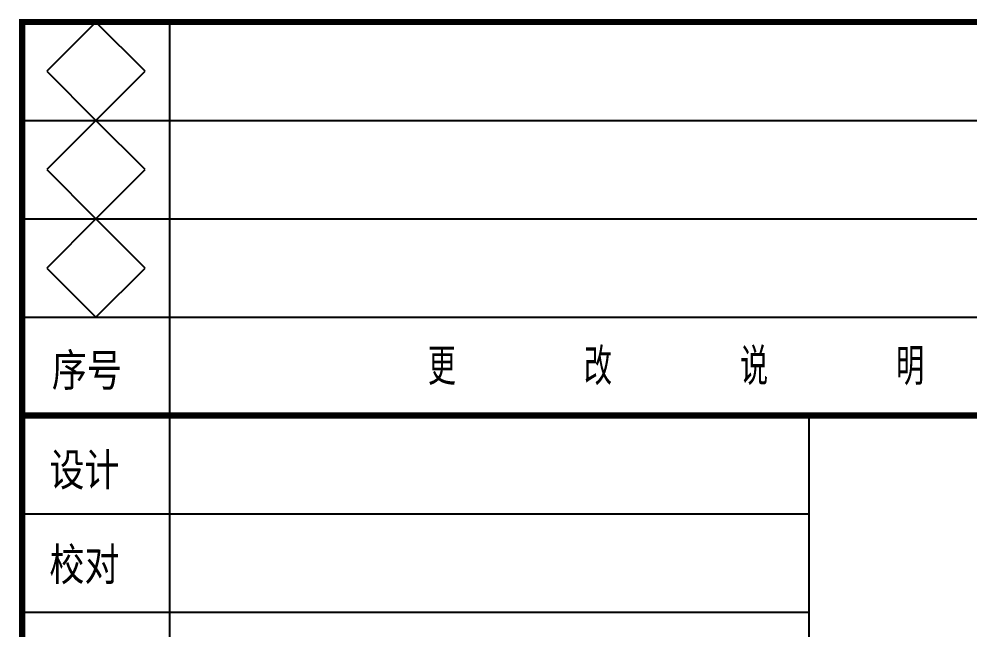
# Model space of a CAD drawing. Extents: x 24843 to 27502, y -10108 to -7552.
# Drawn here: x 27311.4 to 27388.7, y -8376.2 to -8326.5 of the extents above; entities that cross this region are included whole.
import ezdxf

# ---------------------------------------------------------------- set-up
doc = ezdxf.new("R2010")
doc.units = 0
doc.layers.get('0').update_dxf_attribs({"linetype": 'CONTINUOUS'})
doc.styles.add('LYTXT', font='ascii.shx', dxfattribs={"width": 0.8, "height": 4, "bigfont": 'LYTXT.shx'})

msp = doc.modelspace()

# ---------------------------------------------------------------- linework, layer by layer
for p, q in [((27317.644, -8326.742), (27313.644, -8330.742)), ((27321.644, -8330.742), (27317.644, -8326.742)), ((27323.644, -8399.813), (27323.644, -8326.742)), ((27313.644, -8330.742), (27317.644, -8334.742)), ((27317.644, -8334.742), (27321.644, -8330.742)), ((27311.644, -8334.742), (27491.644, -8334.742)), ((27317.644, -8334.742), (27313.644, -8338.742)), ((27321.644, -8338.742), (27317.644, -8334.742)), ((27313.644, -8338.742), (27317.644, -8342.742)), ((27317.644, -8342.742), (27321.644, -8338.742)), ((27311.644, -8342.742), (27491.644, -8342.742)), ((27317.644, -8342.742), (27313.644, -8346.742)), ((27321.644, -8346.742), (27317.644, -8342.742)), ((27313.644, -8346.742), (27317.644, -8350.742)), ((27317.644, -8350.742), (27321.644, -8346.742)), ((27311.644, -8350.742), (27491.644, -8350.742)), ((27375.644, -8399.813), (27375.644, -8358.742)), ((27311.644, -8366.742), (27375.644, -8366.742)), ((27311.644, -8374.742), (27375.644, -8374.742))]:
    msp.add_line(p, q)
at = {"const_width": 0.5}
for points in [[(27311.644, -8418.742), (27311.644, -8326.742), (27491.644, -8326.742)], [(27311.644, -8358.742), (27491.644, -8358.742)]]:
    msp.add_lwpolyline(points, dxfattribs=at)

# ---------------------------------------------------------------- texts
at = {"style": 'LYTXT', "width": 0.8}
msp.add_text('更        改        说        明', height=3, dxfattribs=at).set_placement((27344.634, -8356.251))
at = {"style": 'LYTXT'}
for s, p in [('序号', (27314.06, -8356.648)), ('设计', (27313.861, -8364.751)), ('校对', (27313.861, -8372.458))]:
    msp.add_text(s, height=3, dxfattribs=at).set_placement(p)

doc.saveas('drawing.dxf')
